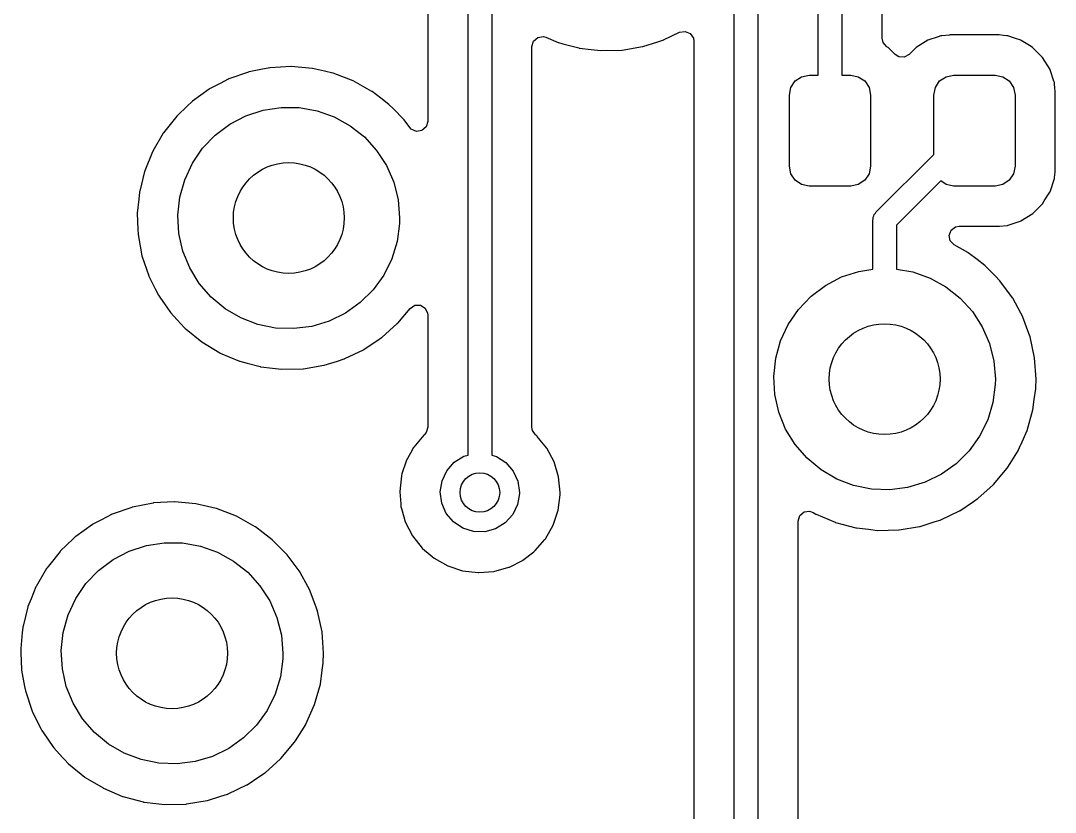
# Model space of a CAD drawing. Extents: x 87 to 209, y -135 to -60.
# Drawn here: x 181.14 to 194.21, y -122.51 to -112.51 of the extents above; entities that cross this region are included whole.
import ezdxf

# ---------------------------------------------------------------- set-up
doc = ezdxf.new("R2010")
doc.units = 0
doc.layers.add('BLACK', color=7, linetype='CONTINUOUS')

msp = doc.modelspace()

# ---------------------------------------------------------------- linework, layer by layer
at = {"layer": 'BLACK', "linetype": 'CONTINUOUS'}
for p, q in [((190.156, -123.175), (190.156, -86.6613)), ((190.456, -86.7234), (190.456, -123.237)), ((191.215, -113.199), (191.215, -86.8713)), ((191.516, -86.9334), (191.516, -113.199)), ((192.024, -112.731), (192.024, -110.219)), ((187.094, -111.839), (187.094, -117.999)), ((186.794, -117.999), (186.794, -111.901)), ((186.285, -112.164), (186.285, -113.785)), ((189.466, -112.657), (189.537, -112.645)), ((189.537, -112.645), (189.602, -112.673)), ((187.602, -112.836), (187.623, -112.767)), ((187.623, -112.767), (187.676, -112.721)), ((187.676, -112.721), (187.746, -112.711)), ((187.746, -112.711), (187.778, -112.72)), ((187.778, -112.72), (187.932, -112.785)), ((189.192, -112.777), (189.256, -112.757)), ((189.256, -112.757), (189.26, -112.756)), ((189.256, -112.757), (189.256, -112.757)), ((189.26, -112.756), (189.264, -112.754)), ((189.264, -112.754), (189.466, -112.657)), ((189.264, -112.754), (189.264, -112.754)), ((189.602, -112.673), (189.641, -112.732)), ((189.641, -112.732), (189.647, -112.77)), ((189.647, -112.77), (189.647, -122.687)), ((192.036, -112.786), (192.024, -112.731)), ((192.604, -112.757), (192.454, -112.85)), ((192.733, -112.714), (192.604, -112.757)), ((192.765, -112.703), (192.733, -112.714)), ((192.772, -112.701), (192.765, -112.703)), ((192.765, -112.703), (192.765, -112.703)), ((192.779, -112.701), (192.772, -112.701)), ((192.874, -112.691), (192.779, -112.701)), ((192.779, -112.701), (192.779, -112.701)), ((192.878, -112.69), (192.874, -112.691)), ((192.874, -112.691), (192.874, -112.691)), ((193.503, -112.69), (192.878, -112.69)), ((193.558, -112.696), (193.503, -112.69)), ((193.601, -112.7), (193.558, -112.696)), ((193.608, -112.701), (193.601, -112.7)), ((193.601, -112.7), (193.601, -112.7)), ((193.614, -112.703), (193.608, -112.701)), ((193.696, -112.73), (193.614, -112.703)), ((193.614, -112.703), (193.614, -112.703)), ((193.776, -112.757), (193.696, -112.73)), ((193.782, -112.761), (193.776, -112.757)), ((193.907, -112.838), (193.782, -112.761)), ((193.782, -112.761), (193.782, -112.761)), ((187.602, -117.647), (187.602, -112.836)), ((187.932, -112.785), (187.932, -112.785)), ((187.932, -112.785), (187.936, -112.787)), ((187.936, -112.787), (187.993, -112.802)), ((187.993, -112.802), (188.193, -112.855)), ((188.193, -112.855), (188.193, -112.855)), ((188.193, -112.855), (188.197, -112.856)), ((188.197, -112.856), (188.202, -112.857)), ((188.202, -112.857), (188.202, -112.857)), ((188.202, -112.857), (188.351, -112.874)), ((188.351, -112.874), (188.466, -112.888)), ((188.466, -112.888), (188.736, -112.881)), ((188.736, -112.881), (188.74, -112.881)), ((188.74, -112.881), (188.998, -112.838)), ((188.74, -112.881), (188.74, -112.881)), ((188.998, -112.838), (189.003, -112.837)), ((188.998, -112.838), (188.998, -112.838)), ((189.003, -112.837), (189.192, -112.777)), ((192.084, -112.839), (192.036, -112.786)), ((192.101, -112.849), (192.084, -112.839)), ((192.106, -112.855), (192.101, -112.849)), ((192.189, -112.937), (192.106, -112.855)), ((192.454, -112.85), (192.374, -112.93)), ((193.926, -112.849), (193.907, -112.838)), ((194.051, -112.974), (193.926, -112.849)), ((192.234, -112.966), (192.189, -112.937)), ((192.305, -112.971), (192.234, -112.966)), ((192.367, -112.937), (192.305, -112.971)), ((192.374, -112.93), (192.367, -112.937)), ((194.145, -113.125), (194.051, -112.974)), ((184.021, -113.159), (183.774, -113.245)), ((184.025, -113.157), (184.021, -113.159)), ((184.029, -113.156), (184.025, -113.157)), ((184.179, -113.126), (184.029, -113.156)), ((184.029, -113.156), (184.029, -113.156)), ((184.29, -113.105), (184.179, -113.126)), ((184.294, -113.104), (184.29, -113.105)), ((184.555, -113.09), (184.294, -113.104)), ((184.294, -113.104), (184.294, -113.104)), ((184.56, -113.09), (184.555, -113.09)), ((184.555, -113.09), (184.555, -113.09)), ((184.829, -113.113), (184.56, -113.09)), ((184.982, -113.149), (184.829, -113.113)), ((185.088, -113.173), (184.982, -113.149)), ((194.147, -113.132), (194.145, -113.125)), ((194.194, -113.274), (194.147, -113.132)), ((183.766, -113.249), (183.662, -113.303)), ((183.77, -113.247), (183.766, -113.249)), ((183.766, -113.249), (183.766, -113.249)), ((183.774, -113.245), (183.77, -113.247)), ((183.774, -113.245), (183.774, -113.245)), ((185.092, -113.174), (185.088, -113.173)), ((185.088, -113.173), (185.088, -113.173)), ((185.344, -113.272), (185.092, -113.174)), ((185.58, -113.404), (185.344, -113.272)), ((190.872, -113.353), (190.926, -113.272)), ((190.926, -113.272), (191.007, -113.218)), ((191.007, -113.218), (191.103, -113.199)), ((191.103, -113.199), (191.215, -113.199)), ((191.516, -113.199), (191.628, -113.199)), ((191.628, -113.199), (191.724, -113.218)), ((191.724, -113.218), (191.805, -113.272)), ((191.805, -113.272), (191.859, -113.353)), ((192.697, -113.353), (192.751, -113.272)), ((192.751, -113.272), (192.832, -113.218)), ((192.832, -113.218), (192.928, -113.199)), ((192.928, -113.199), (193.453, -113.199)), ((193.453, -113.199), (193.549, -113.218)), ((193.549, -113.218), (193.63, -113.272)), ((193.63, -113.272), (193.684, -113.353)), ((194.201, -113.293), (194.194, -113.274)), ((194.201, -113.299), (194.201, -113.293)), ((194.208, -113.369), (194.201, -113.299)), ((194.201, -113.299), (194.201, -113.299)), ((183.526, -113.374), (183.314, -113.526)), ((183.53, -113.371), (183.526, -113.374)), ((183.526, -113.374), (183.526, -113.374)), ((183.662, -113.303), (183.53, -113.371)), ((185.584, -113.406), (185.58, -113.404)), ((185.694, -113.49), (185.584, -113.406)), ((185.584, -113.406), (185.584, -113.406)), ((190.853, -113.449), (190.872, -113.353)), ((191.859, -113.353), (191.878, -113.449)), ((192.678, -113.449), (192.697, -113.353)), ((193.684, -113.353), (193.703, -113.449)), ((194.212, -113.398), (194.208, -113.369)), ((194.212, -114.399), (194.212, -113.398)), ((183.31, -113.529), (183.246, -113.59)), ((183.314, -113.526), (183.31, -113.529)), ((183.314, -113.526), (183.314, -113.526)), ((185.795, -113.568), (185.694, -113.49)), ((190.853, -114.349), (190.853, -113.449)), ((191.878, -113.449), (191.878, -114.349)), ((192.678, -114.199), (192.678, -113.449)), ((193.703, -113.449), (193.703, -114.349)), ((183.246, -113.59), (183.123, -113.707)), ((183.987, -113.712), (184.205, -113.641)), ((184.205, -113.641), (184.432, -113.606)), ((184.432, -113.606), (184.661, -113.609)), ((184.661, -113.609), (184.887, -113.649)), ((184.887, -113.649), (185.104, -113.726)), ((185.852, -113.625), (185.795, -113.568)), ((185.978, -113.754), (185.852, -113.625)), ((183.115, -113.715), (182.947, -113.927)), ((183.123, -113.707), (183.115, -113.715)), ((183.6, -113.956), (183.784, -113.818)), ((183.784, -113.818), (183.987, -113.712)), ((185.104, -113.726), (185.304, -113.837)), ((185.985, -113.76), (185.978, -113.754)), ((185.987, -113.764), (185.985, -113.76)), ((186.058, -113.86), (185.987, -113.764)), ((186.285, -113.785), (186.265, -113.853)), ((182.945, -113.931), (182.814, -114.157)), ((182.947, -113.927), (182.945, -113.931)), ((182.945, -113.931), (182.945, -113.931)), ((185.304, -113.837), (185.485, -113.979)), ((186.077, -113.88), (186.058, -113.86)), ((186.142, -113.91), (186.077, -113.88)), ((186.212, -113.899), (186.142, -113.91)), ((186.265, -113.853), (186.212, -113.899)), ((183.442, -114.122), (183.6, -113.956)), ((185.485, -113.979), (185.639, -114.149)), ((182.81, -114.165), (182.712, -114.407)), ((182.811, -114.161), (182.81, -114.165)), ((182.814, -114.157), (182.811, -114.161)), ((182.814, -114.157), (182.814, -114.157)), ((183.312, -114.311), (183.442, -114.122)), ((185.639, -114.149), (185.764, -114.341)), ((191.95, -114.927), (192.678, -114.199)), ((183.216, -114.519), (183.312, -114.311)), ((185.764, -114.341), (185.855, -114.552)), ((182.709, -114.416), (182.647, -114.665)), ((182.71, -114.412), (182.709, -114.416)), ((182.709, -114.416), (182.709, -114.416)), ((182.712, -114.407), (182.71, -114.412)), ((190.872, -114.444), (190.853, -114.349)), ((190.926, -114.526), (190.872, -114.444)), ((191.859, -114.444), (191.805, -114.526)), ((191.878, -114.349), (191.859, -114.444)), ((193.684, -114.444), (193.63, -114.526)), ((193.703, -114.349), (193.684, -114.444)), ((194.202, -114.493), (194.209, -114.425)), ((194.209, -114.425), (194.212, -114.399)), ((183.155, -114.74), (183.216, -114.519)), ((185.855, -114.552), (185.911, -114.774)), ((191.007, -114.58), (190.926, -114.526)), ((191.103, -114.599), (191.007, -114.58)), ((191.628, -114.599), (191.103, -114.599)), ((191.724, -114.58), (191.628, -114.599)), ((191.805, -114.526), (191.724, -114.58)), ((192.766, -114.535), (192.206, -115.095)), ((192.832, -114.58), (192.766, -114.535)), ((192.928, -114.599), (192.832, -114.58)), ((193.453, -114.599), (192.928, -114.599)), ((193.549, -114.58), (193.453, -114.599)), ((193.63, -114.526), (193.549, -114.58)), ((194.145, -114.672), (194.201, -114.504)), ((194.201, -114.504), (194.202, -114.493)), ((182.644, -114.678), (182.635, -114.766)), ((182.645, -114.674), (182.644, -114.678)), ((182.644, -114.678), (182.644, -114.678)), ((182.647, -114.665), (182.645, -114.674)), ((194.073, -114.788), (194.141, -114.678)), ((194.141, -114.678), (194.145, -114.672)), ((194.141, -114.678), (194.141, -114.678)), ((182.635, -114.766), (182.617, -114.943)), ((183.13, -114.969), (183.155, -114.74)), ((185.911, -114.774), (185.93, -115.003)), ((193.932, -114.943), (194.052, -114.822)), ((194.052, -114.822), (194.073, -114.788)), ((182.617, -114.943), (182.617, -114.947)), ((182.617, -114.947), (182.625, -115.146)), ((183.143, -115.198), (183.13, -114.969)), ((191.911, -114.994), (191.921, -114.977)), ((191.911, -115.014), (191.911, -114.994)), ((191.921, -114.977), (191.926, -114.958)), ((191.926, -114.958), (191.94, -114.944)), ((191.94, -114.944), (191.95, -114.927)), ((193.777, -115.04), (193.927, -114.947)), ((193.927, -114.947), (193.932, -114.943)), ((185.928, -115.071), (185.898, -115.299)), ((185.93, -115.003), (185.928, -115.071)), ((191.906, -115.033), (191.911, -115.014)), ((191.906, -115.65), (191.906, -115.033)), ((192.206, -115.095), (192.206, -115.648)), ((192.896, -115.157), (192.953, -115.115)), ((192.953, -115.115), (192.996, -115.107)), ((192.996, -115.107), (193.503, -115.107)), ((193.503, -115.107), (193.507, -115.107)), ((193.507, -115.107), (193.602, -115.097)), ((193.507, -115.107), (193.507, -115.107)), ((193.602, -115.097), (193.609, -115.096)), ((193.602, -115.097), (193.602, -115.097)), ((193.609, -115.096), (193.616, -115.094)), ((193.616, -115.094), (193.77, -115.043)), ((193.616, -115.094), (193.616, -115.094)), ((193.77, -115.043), (193.777, -115.04)), ((182.625, -115.146), (182.628, -115.213)), ((182.628, -115.213), (182.676, -115.479)), ((183.194, -115.421), (183.143, -115.198)), ((192.871, -115.223), (192.896, -115.157)), ((192.885, -115.292), (192.871, -115.223)), ((185.898, -115.299), (185.831, -115.518)), ((192.935, -115.343), (192.885, -115.292)), ((193.106, -115.439), (192.935, -115.343)), ((182.676, -115.479), (182.762, -115.735)), ((183.28, -115.634), (183.194, -115.421)), ((185.831, -115.518), (185.73, -115.724)), ((193.11, -115.442), (193.106, -115.439)), ((193.224, -115.529), (193.11, -115.442)), ((193.11, -115.442), (193.11, -115.442)), ((183.4, -115.83), (183.28, -115.634)), ((191.732, -115.677), (191.906, -115.65)), ((192.206, -115.648), (192.414, -115.685)), ((193.321, -115.603), (193.224, -115.529)), ((193.324, -115.607), (193.321, -115.603)), ((193.451, -115.735), (193.324, -115.607)), ((182.762, -115.735), (182.764, -115.739)), ((182.764, -115.739), (182.848, -115.908)), ((185.73, -115.724), (185.596, -115.91)), ((191.31, -115.854), (191.513, -115.748)), ((191.513, -115.748), (191.732, -115.677)), ((192.414, -115.685), (192.63, -115.762)), ((192.63, -115.762), (192.831, -115.873)), ((193.511, -115.796), (193.451, -115.735)), ((182.848, -115.908), (182.883, -115.977)), ((183.55, -116.003), (183.4, -115.83)), ((185.596, -115.91), (185.433, -116.072)), ((191.127, -115.992), (191.31, -115.854)), ((192.831, -115.873), (193.011, -116.015)), ((193.672, -116.013), (193.511, -115.796)), ((182.883, -115.977), (182.911, -116.017)), ((182.911, -116.017), (182.989, -116.131)), ((183.727, -116.15), (183.55, -116.003)), ((190.968, -116.158), (191.127, -115.992)), ((193.011, -116.015), (193.165, -116.184)), ((193.674, -116.017), (193.672, -116.013)), ((193.775, -116.206), (193.674, -116.017)), ((193.674, -116.017), (193.674, -116.017)), ((182.989, -116.131), (183.036, -116.199)), ((183.925, -116.265), (183.727, -116.15)), ((185.433, -116.072), (185.247, -116.205)), ((185.907, -116.331), (186.063, -116.145)), ((186.063, -116.145), (186.122, -116.106)), ((186.122, -116.106), (186.193, -116.105)), ((186.193, -116.105), (186.253, -116.142)), ((186.253, -116.142), (186.284, -116.206)), ((190.839, -116.347), (190.968, -116.158)), ((183.036, -116.199), (183.122, -116.291)), ((183.122, -116.291), (183.215, -116.392)), ((184.139, -116.347), (183.925, -116.265)), ((185.247, -116.205), (185.041, -116.306)), ((186.284, -116.206), (186.285, -116.226)), ((186.285, -116.226), (186.285, -117.646)), ((193.165, -116.184), (193.29, -116.377)), ((193.8, -116.251), (193.775, -116.206)), ((193.801, -116.255), (193.8, -116.251)), ((193.878, -116.464), (193.801, -116.255)), ((183.215, -116.392), (183.22, -116.398)), ((183.22, -116.398), (183.223, -116.4)), ((183.223, -116.4), (183.223, -116.4)), ((183.223, -116.4), (183.233, -116.408)), ((183.233, -116.408), (183.43, -116.568)), ((184.364, -116.393), (184.139, -116.347)), ((184.593, -116.401), (184.364, -116.393)), ((184.821, -116.372), (184.593, -116.401)), ((185.041, -116.306), (184.821, -116.372)), ((185.706, -116.512), (185.9, -116.337)), ((185.9, -116.337), (185.904, -116.334)), ((185.904, -116.334), (185.907, -116.331)), ((185.907, -116.331), (185.907, -116.331)), ((190.742, -116.555), (190.839, -116.347)), ((193.29, -116.377), (193.381, -116.588)), ((185.478, -116.665), (185.671, -116.536)), ((185.671, -116.536), (185.699, -116.517)), ((185.699, -116.517), (185.702, -116.515)), ((185.699, -116.517), (185.699, -116.517)), ((185.702, -116.515), (185.706, -116.512)), ((185.706, -116.512), (185.706, -116.512)), ((190.681, -116.776), (190.742, -116.555)), ((193.893, -116.505), (193.878, -116.464)), ((193.95, -116.769), (193.893, -116.505)), ((183.43, -116.568), (183.661, -116.708)), ((185.238, -116.78), (185.474, -116.667)), ((185.474, -116.667), (185.478, -116.665)), ((185.474, -116.667), (185.474, -116.667)), ((193.381, -116.588), (193.437, -116.81)), ((183.661, -116.708), (183.665, -116.709)), ((183.665, -116.709), (183.665, -116.709)), ((183.665, -116.709), (183.906, -116.811)), ((183.906, -116.811), (183.906, -116.811)), ((183.906, -116.811), (183.91, -116.813)), ((183.91, -116.813), (184.006, -116.839)), ((184.976, -116.863), (185.145, -116.81)), ((185.145, -116.81), (185.23, -116.783)), ((185.23, -116.783), (185.234, -116.782)), ((185.23, -116.783), (185.23, -116.783)), ((185.234, -116.782), (185.238, -116.78)), ((185.238, -116.78), (185.238, -116.78)), ((190.656, -117.004), (190.681, -116.776)), ((193.437, -116.81), (193.456, -117.039)), ((193.969, -117.039), (193.95, -116.769)), ((184.006, -116.839), (184.167, -116.881)), ((184.167, -116.881), (184.167, -116.881)), ((184.167, -116.881), (184.171, -116.882)), ((184.171, -116.882), (184.176, -116.883)), ((184.176, -116.883), (184.176, -116.883)), ((184.176, -116.883), (184.325, -116.9)), ((184.325, -116.9), (184.44, -116.914)), ((184.44, -116.914), (184.71, -116.908)), ((184.71, -116.908), (184.714, -116.907)), ((184.714, -116.907), (184.972, -116.864)), ((184.714, -116.907), (184.714, -116.907)), ((184.972, -116.864), (184.976, -116.863)), ((184.972, -116.864), (184.972, -116.864)), ((190.67, -117.234), (190.656, -117.004)), ((193.456, -117.039), (193.454, -117.107)), ((193.966, -117.144), (193.969, -117.042)), ((193.969, -117.042), (193.969, -117.039)), ((193.969, -117.042), (193.969, -117.042)), ((193.454, -117.107), (193.424, -117.335)), ((193.947, -117.296), (193.965, -117.162)), ((193.965, -117.162), (193.966, -117.159)), ((193.965, -117.162), (193.965, -117.162)), ((193.966, -117.159), (193.966, -117.144)), ((190.72, -117.457), (190.67, -117.234)), ((193.424, -117.335), (193.358, -117.554)), ((193.93, -117.427), (193.947, -117.296)), ((190.806, -117.67), (190.72, -117.457)), ((193.856, -117.687), (193.93, -117.427)), ((193.358, -117.554), (193.256, -117.76)), ((186.244, -117.739), (186.24, -117.743)), ((186.265, -117.714), (186.244, -117.738)), ((186.244, -117.738), (186.244, -117.739)), ((186.285, -117.646), (186.265, -117.714)), ((187.608, -117.686), (187.602, -117.647)), ((187.648, -117.744), (187.608, -117.686)), ((190.926, -117.866), (190.806, -117.67)), ((193.776, -117.868), (193.856, -117.687)), ((186.235, -117.747), (186.108, -117.898)), ((186.24, -117.743), (186.235, -117.747)), ((187.652, -117.748), (187.648, -117.744)), ((187.663, -117.757), (187.652, -117.748)), ((187.667, -117.762), (187.663, -117.757)), ((187.707, -117.81), (187.667, -117.762)), ((187.667, -117.762), (187.667, -117.762)), ((187.788, -117.91), (187.707, -117.81)), ((191.076, -118.039), (190.926, -117.866)), ((193.256, -117.76), (193.122, -117.946)), ((193.773, -117.875), (193.776, -117.868)), ((186.067, -117.973), (186.013, -118.072)), ((186.105, -117.904), (186.067, -117.973)), ((186.108, -117.898), (186.105, -117.904)), ((186.105, -117.904), (186.105, -117.904)), ((186.74, -118.014), (186.794, -117.999)), ((187.094, -117.999), (187.154, -118.017)), ((187.881, -118.085), (187.788, -117.91)), ((193.122, -117.946), (192.96, -118.108)), ((193.64, -118.106), (193.745, -117.938)), ((193.745, -117.938), (193.747, -117.934)), ((193.745, -117.938), (193.745, -117.938)), ((193.747, -117.934), (193.773, -117.875)), ((186.011, -118.077), (185.96, -118.236)), ((186.013, -118.072), (186.011, -118.077)), ((186.011, -118.077), (186.011, -118.077)), ((186.526, -118.196), (186.62, -118.09)), ((186.62, -118.09), (186.74, -118.014)), ((187.154, -118.017), (187.273, -118.094)), ((187.273, -118.094), (187.365, -118.201)), ((187.938, -118.274), (187.881, -118.085)), ((191.253, -118.186), (191.076, -118.039)), ((192.96, -118.108), (192.773, -118.241)), ((193.604, -118.163), (193.64, -118.106)), ((185.953, -118.26), (185.931, -118.457)), ((185.96, -118.236), (185.953, -118.26)), ((186.466, -118.325), (186.526, -118.196)), ((187.365, -118.201), (187.424, -118.33)), ((191.451, -118.301), (191.253, -118.186)), ((192.773, -118.241), (192.567, -118.342)), ((193.43, -118.37), (193.604, -118.163)), ((186.444, -118.465), (186.466, -118.325)), ((187.424, -118.33), (187.444, -118.471)), ((187.957, -118.471), (187.938, -118.274)), ((191.665, -118.383), (191.451, -118.301)), ((191.89, -118.429), (191.665, -118.383)), ((192.567, -118.342), (192.347, -118.408)), ((193.232, -118.548), (193.427, -118.373)), ((193.427, -118.373), (193.43, -118.37)), ((185.931, -118.457), (185.931, -118.463)), ((185.931, -118.463), (185.944, -118.614)), ((186.462, -118.605), (186.444, -118.465)), ((187.444, -118.483), (187.42, -118.623)), ((187.444, -118.471), (187.444, -118.483)), ((187.932, -118.695), (187.957, -118.499)), ((187.957, -118.499), (187.957, -118.471)), ((192.12, -118.437), (191.89, -118.429)), ((192.347, -118.408), (192.12, -118.437)), ((182.551, -118.657), (182.547, -118.659)), ((182.555, -118.656), (182.551, -118.657)), ((182.685, -118.631), (182.555, -118.656)), ((182.555, -118.656), (182.555, -118.656)), ((182.816, -118.605), (182.685, -118.631)), ((182.821, -118.604), (182.816, -118.605)), ((183.082, -118.59), (182.821, -118.604)), ((182.821, -118.604), (182.821, -118.604)), ((183.086, -118.59), (183.082, -118.59)), ((183.082, -118.59), (183.082, -118.59)), ((183.355, -118.613), (183.086, -118.59)), ((183.505, -118.648), (183.355, -118.613)), ((183.614, -118.673), (183.505, -118.648)), ((185.944, -118.614), (185.947, -118.654)), ((185.947, -118.654), (185.953, -118.674)), ((186.52, -118.735), (186.462, -118.605)), ((187.42, -118.623), (187.359, -118.75)), ((193.004, -118.701), (193.18, -118.583)), ((193.18, -118.583), (193.225, -118.553)), ((193.225, -118.553), (193.229, -118.551)), ((193.225, -118.553), (193.225, -118.553)), ((193.229, -118.551), (193.232, -118.548)), ((193.232, -118.548), (193.232, -118.548)), ((182.292, -118.749), (182.163, -118.816)), ((182.296, -118.747), (182.292, -118.749)), ((182.292, -118.749), (182.292, -118.749)), ((182.3, -118.745), (182.296, -118.747)), ((182.547, -118.659), (182.3, -118.745)), ((182.3, -118.745), (182.3, -118.745)), ((183.619, -118.674), (183.614, -118.673)), ((183.614, -118.673), (183.614, -118.673)), ((183.871, -118.772), (183.619, -118.674)), ((184.106, -118.904), (183.871, -118.772)), ((185.953, -118.674), (185.983, -118.777)), ((185.983, -118.777), (186.002, -118.844)), ((186.611, -118.844), (186.52, -118.735)), ((187.359, -118.75), (187.263, -118.855)), ((187.87, -118.883), (187.932, -118.695)), ((190.964, -118.832), (190.984, -118.764)), ((190.984, -118.764), (191.038, -118.717)), ((191.038, -118.717), (191.108, -118.707)), ((191.108, -118.707), (191.155, -118.724)), ((191.155, -118.724), (191.187, -118.744)), ((191.187, -118.744), (191.191, -118.745)), ((191.191, -118.745), (191.191, -118.745)), ((191.191, -118.745), (191.432, -118.847)), ((192.764, -118.816), (193, -118.703)), ((193, -118.703), (193.004, -118.701)), ((193, -118.703), (193, -118.703)), ((182.053, -118.874), (181.84, -119.026)), ((182.056, -118.871), (182.053, -118.874)), ((182.053, -118.874), (182.053, -118.874)), ((182.163, -118.816), (182.056, -118.871)), ((184.11, -118.906), (184.106, -118.904)), ((184.208, -118.981), (184.11, -118.906)), ((184.11, -118.906), (184.11, -118.906)), ((186.002, -118.844), (186.092, -119.02)), ((186.729, -118.922), (186.611, -118.844)), ((187.263, -118.855), (187.143, -118.93)), ((187.772, -119.055), (187.87, -118.883)), ((190.964, -123.2), (190.964, -118.832)), ((191.432, -118.847), (191.432, -118.847)), ((191.432, -118.847), (191.436, -118.849)), ((191.436, -118.849), (191.531, -118.874)), ((191.531, -118.874), (191.693, -118.917)), ((191.693, -118.917), (191.693, -118.917)), ((191.693, -118.917), (191.697, -118.918)), ((191.697, -118.918), (191.702, -118.919)), ((192.24, -118.943), (192.498, -118.9)), ((192.498, -118.9), (192.503, -118.899)), ((192.498, -118.9), (192.498, -118.9)), ((192.503, -118.899), (192.696, -118.838)), ((192.696, -118.838), (192.756, -118.819)), ((192.756, -118.819), (192.76, -118.818)), ((192.756, -118.819), (192.756, -118.819)), ((192.76, -118.818), (192.764, -118.816)), ((192.764, -118.816), (192.764, -118.816)), ((181.836, -119.029), (181.804, -119.06)), ((181.84, -119.026), (181.836, -119.029)), ((181.84, -119.026), (181.84, -119.026)), ((184.321, -119.068), (184.208, -118.981)), ((186.092, -119.02), (186.215, -119.175)), ((186.864, -118.964), (186.729, -118.922)), ((187.006, -118.967), (186.864, -118.964)), ((187.143, -118.93), (187.006, -118.967)), ((191.702, -118.919), (191.702, -118.919)), ((191.702, -118.919), (191.851, -118.936)), ((191.851, -118.936), (191.966, -118.95)), ((191.966, -118.95), (192.236, -118.944)), ((192.236, -118.944), (192.24, -118.943)), ((192.24, -118.943), (192.24, -118.943)), ((181.804, -119.06), (181.648, -119.208)), ((182.513, -119.212), (182.732, -119.141)), ((182.732, -119.141), (182.958, -119.106)), ((182.958, -119.106), (183.188, -119.109)), ((183.188, -119.109), (183.414, -119.149)), ((183.414, -119.149), (183.63, -119.226)), ((184.385, -119.132), (184.321, -119.068)), ((184.429, -119.177), (184.385, -119.132)), ((184.511, -119.26), (184.429, -119.177)), ((186.215, -119.175), (186.22, -119.179)), ((186.22, -119.179), (186.22, -119.179)), ((186.22, -119.179), (186.315, -119.26)), ((187.643, -119.205), (187.763, -119.065)), ((187.763, -119.065), (187.768, -119.06)), ((187.768, -119.06), (187.772, -119.055)), ((187.768, -119.06), (187.768, -119.06)), ((181.641, -119.215), (181.512, -119.379)), ((181.648, -119.208), (181.641, -119.215)), ((182.31, -119.318), (182.513, -119.212)), ((183.63, -119.226), (183.831, -119.337)), ((184.672, -119.478), (184.511, -119.26)), ((186.315, -119.26), (186.366, -119.303)), ((186.366, -119.303), (186.538, -119.399)), ((187.487, -119.326), (187.625, -119.219)), ((187.625, -119.219), (187.638, -119.208)), ((187.638, -119.208), (187.643, -119.205)), ((181.471, -119.431), (181.34, -119.657)), ((181.473, -119.427), (181.471, -119.431)), ((181.471, -119.431), (181.471, -119.431)), ((181.494, -119.401), (181.473, -119.427)), ((181.512, -119.379), (181.494, -119.401)), ((182.127, -119.456), (182.31, -119.318)), ((183.831, -119.337), (184.011, -119.479)), ((186.538, -119.399), (186.726, -119.461)), ((187.12, -119.469), (187.31, -119.416)), ((187.31, -119.416), (187.316, -119.413)), ((187.316, -119.413), (187.481, -119.329)), ((187.316, -119.413), (187.316, -119.413)), ((187.481, -119.329), (187.487, -119.326)), ((187.481, -119.329), (187.481, -119.329)), ((181.968, -119.622), (182.127, -119.456)), ((184.011, -119.479), (184.165, -119.649)), ((184.674, -119.481), (184.672, -119.478)), ((184.769, -119.659), (184.674, -119.481)), ((184.674, -119.481), (184.674, -119.481)), ((186.726, -119.461), (186.923, -119.484)), ((186.923, -119.484), (186.929, -119.483)), ((186.929, -119.483), (187.114, -119.469)), ((186.929, -119.483), (186.929, -119.483)), ((187.114, -119.469), (187.114, -119.469)), ((187.114, -119.469), (187.12, -119.469)), ((181.336, -119.665), (181.275, -119.816)), ((181.338, -119.661), (181.336, -119.665)), ((181.34, -119.657), (181.338, -119.661)), ((181.34, -119.657), (181.34, -119.657)), ((181.839, -119.811), (181.968, -119.622)), ((184.165, -119.649), (184.29, -119.841)), ((184.8, -119.715), (184.769, -119.659)), ((181.275, -119.816), (181.236, -119.912)), ((181.742, -120.019), (181.839, -119.811)), ((184.801, -119.72), (184.8, -119.715)), ((184.88, -119.934), (184.801, -119.72)), ((181.235, -119.916), (181.174, -120.162)), ((181.236, -119.912), (181.235, -119.916)), ((181.235, -119.916), (181.235, -119.916)), ((184.29, -119.841), (184.381, -120.052)), ((184.893, -119.969), (184.88, -119.934)), ((181.681, -120.24), (181.742, -120.019)), ((184.381, -120.052), (184.437, -120.274)), ((184.95, -120.233), (184.893, -119.969)), ((181.171, -120.178), (181.164, -120.242)), ((181.174, -120.162), (181.171, -120.174)), ((181.171, -120.174), (181.171, -120.178)), ((181.171, -120.178), (181.171, -120.178)), ((181.164, -120.242), (181.144, -120.443)), ((181.656, -120.469), (181.681, -120.24)), ((184.437, -120.274), (184.456, -120.503)), ((184.969, -120.503), (184.95, -120.233)), ((181.144, -120.443), (181.146, -120.5)), ((181.67, -120.698), (181.656, -120.469)), ((181.146, -120.5), (181.15, -120.598)), ((181.15, -120.598), (181.154, -120.713)), ((184.454, -120.571), (184.424, -120.799)), ((184.456, -120.503), (184.454, -120.571)), ((184.966, -120.623), (184.969, -120.503)), ((181.154, -120.713), (181.155, -120.717)), ((181.155, -120.717), (181.192, -120.922)), ((181.72, -120.921), (181.67, -120.698)), ((184.93, -120.891), (184.953, -120.717)), ((184.953, -120.717), (184.965, -120.626)), ((184.965, -120.626), (184.966, -120.623)), ((184.965, -120.626), (184.965, -120.626)), ((184.424, -120.799), (184.358, -121.018)), ((181.192, -120.922), (181.203, -120.979)), ((181.203, -120.979), (181.288, -121.235)), ((181.806, -121.134), (181.72, -120.921)), ((184.856, -121.151), (184.93, -120.891)), ((181.926, -121.33), (181.806, -121.134)), ((184.358, -121.018), (184.256, -121.224)), ((181.288, -121.235), (181.29, -121.239)), ((181.29, -121.239), (181.401, -121.461)), ((184.256, -121.224), (184.122, -121.41)), ((184.747, -121.398), (184.856, -121.151)), ((182.076, -121.503), (181.926, -121.33)), ((184.745, -121.402), (184.747, -121.398)), ((181.401, -121.461), (181.409, -121.477)), ((181.409, -121.477), (181.432, -121.51)), ((181.432, -121.51), (181.549, -121.68)), ((182.253, -121.65), (182.076, -121.503)), ((184.122, -121.41), (183.96, -121.572)), ((184.615, -121.61), (184.745, -121.402)), ((184.745, -121.402), (184.745, -121.402)), ((182.451, -121.765), (182.253, -121.65)), ((183.96, -121.572), (183.773, -121.705)), ((184.43, -121.834), (184.604, -121.627)), ((184.604, -121.627), (184.615, -121.61)), ((181.549, -121.68), (181.563, -121.699)), ((181.563, -121.699), (181.672, -121.818)), ((182.665, -121.847), (182.451, -121.765)), ((183.773, -121.705), (183.567, -121.806)), ((181.672, -121.818), (181.696, -121.844)), ((181.696, -121.844), (181.746, -121.898)), ((181.746, -121.898), (181.956, -122.068)), ((182.89, -121.893), (182.665, -121.847)), ((183.12, -121.901), (182.89, -121.893)), ((183.347, -121.872), (183.12, -121.901)), ((183.567, -121.806), (183.347, -121.872)), ((184.232, -122.012), (184.427, -121.837)), ((184.427, -121.837), (184.43, -121.834)), ((184.154, -122.065), (184.225, -122.017)), ((184.225, -122.017), (184.229, -122.015)), ((184.225, -122.017), (184.225, -122.017)), ((184.229, -122.015), (184.232, -122.012)), ((184.232, -122.012), (184.232, -122.012)), ((181.956, -122.068), (181.96, -122.071)), ((181.96, -122.071), (181.96, -122.071)), ((181.96, -122.071), (182.184, -122.205)), ((183.764, -122.28), (184, -122.167)), ((184, -122.167), (184.004, -122.165)), ((184, -122.167), (184, -122.167)), ((184.004, -122.165), (184.154, -122.065)), ((182.184, -122.205), (182.187, -122.208)), ((182.187, -122.208), (182.191, -122.209)), ((182.191, -122.209), (182.191, -122.209)), ((182.191, -122.209), (182.432, -122.311)), ((182.432, -122.311), (182.432, -122.311)), ((182.432, -122.311), (182.436, -122.313)), ((182.436, -122.313), (182.532, -122.339)), ((183.503, -122.363), (183.671, -122.31)), ((183.671, -122.31), (183.756, -122.283)), ((183.756, -122.283), (183.76, -122.282)), ((183.756, -122.283), (183.756, -122.283)), ((183.76, -122.282), (183.764, -122.28)), ((183.764, -122.28), (183.764, -122.28)), ((182.532, -122.339), (182.693, -122.381)), ((182.693, -122.381), (182.693, -122.381)), ((182.693, -122.381), (182.697, -122.382)), ((182.697, -122.382), (182.702, -122.383)), ((182.702, -122.383), (182.702, -122.383)), ((182.702, -122.383), (182.851, -122.4)), ((182.851, -122.4), (182.966, -122.414)), ((182.966, -122.414), (183.236, -122.408)), ((183.236, -122.408), (183.24, -122.407)), ((183.24, -122.407), (183.498, -122.364)), ((183.24, -122.407), (183.24, -122.407)), ((183.498, -122.364), (183.503, -122.363)), ((183.498, -122.364), (183.498, -122.364))]:
    msp.add_line(p, q, dxfattribs=at)
at = {"layer": 'BLACK'}
for centre, radius in [((184.53, -115.003), 0.7), ((192.056, -117.039), 0.7), ((186.944, -118.471), 0.25), ((183.056, -120.503), 0.7)]:
    msp.add_circle(centre, radius, dxfattribs=at)

doc.saveas('drawing.dxf')
